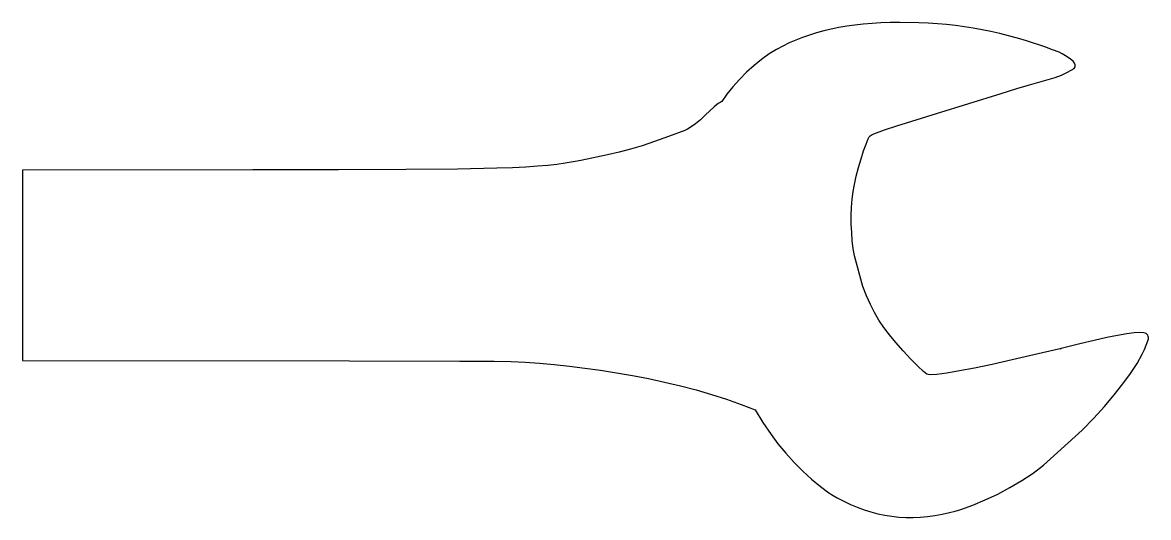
# Model space of a CAD drawing. Extents: x 2 to 502, y 187 to 407.
import ezdxf

# ---------------------------------------------------------------- set-up
doc = ezdxf.new("R2010")
doc.units = 0
doc.layers.add('Layer_1', color=7, linetype='CONTINUOUS')

msp = doc.modelspace()

# ---------------------------------------------------------------- linework, layer by layer
at = {"layer": 'Layer_1', "color": 1}
msp.add_lwpolyline([(391.723118, 407.101027), (387.475648, 407.046683), (383.365678, 406.906071), (379.387356, 406.677909), (375.534834, 406.360912), (371.80226, 405.953796), (368.183785, 405.455278), (364.673559, 404.864075), (361.265731, 404.178903), (357.954452, 403.398477), (354.733871, 402.521516), (351.598138, 401.546735), (348.541404, 400.47285), (345.557817, 399.298578), (342.641528, 398.022635), (339.786688, 396.643738), (336.987444, 395.160603), (333.720818, 393.159439), (330.362781, 390.745447), (326.991883, 387.997903), (323.686674, 384.996085), (320.525705, 381.819269), (317.587524, 378.546733), (314.950681, 375.257754), (312.693727, 372.031608), (311.910628, 371.617441), (311.0859, 371.065505), (309.319298, 369.622113), (305.371673, 365.893784), (303.221603, 363.904006), (300.974663, 362.027259), (298.646331, 360.411122), (297.456478, 359.746901), (296.252082, 359.203174), (289.093241, 356.446893), (282.876256, 354.198447), (277.329837, 352.359686), (272.182697, 350.832459), (267.163544, 349.518617), (262.00109, 348.320009), (250.161123, 345.875893), (246.674624, 345.211858), (243.154947, 344.621617), (239.448486, 344.100688), (235.401633, 343.64459), (230.86078, 343.248844), (225.67232, 342.908969), (219.682646, 342.620483), (212.73815, 342.378907), (195.370264, 342.01856), (172.3398, 341.792084), (142.417901, 341.663631), (104.375706, 341.597359), (2.162203, 341.486564), (2.162203, 256.934), (147.40087, 256.870481), (196.385896, 256.724208), (211.556273, 256.616196), (219.211488, 256.482555), (225.347773, 256.172606), (231.716961, 255.735979), (238.287299, 255.1704), (245.027033, 254.473596), (251.904409, 253.643296), (258.887674, 252.677224), (265.945073, 251.57311), (273.044852, 250.328679), (280.155259, 248.941659), (287.244539, 247.409778), (294.280938, 245.730761), (301.232703, 243.902336), (308.06808, 241.922231), (314.755315, 239.788172), (321.262654, 237.497886), (327.558344, 235.0491), (330.976556, 229.480803), (334.578621, 224.051253), (337.642801, 219.911266), (341.074308, 215.763979), (344.77441, 211.703876), (348.644372, 207.825441), (352.585463, 204.223161), (356.498948, 200.991519), (360.286095, 198.225), (362.101437, 197.045688), (363.84817, 196.018089), (366.814883, 194.454779), (369.803555, 193.044541), (372.813871, 191.787425), (375.845516, 190.683481), (378.898177, 189.73276), (381.971539, 188.935312), (385.065286, 188.291186), (388.179105, 187.800434), (391.312682, 187.463105), (394.465701, 187.279249), (397.637848, 187.248917), (400.828808, 187.372159), (404.038268, 187.649025), (407.265912, 188.079565), (410.511426, 188.66383), (413.774495, 189.401869), (416.29002, 190.077943), (418.877635, 190.868796), (424.218461, 192.769458), (429.695623, 195.053088), (435.20777, 197.668923), (440.653552, 200.566196), (445.931617, 203.694143), (450.940616, 207.001998), (455.579198, 210.438995), (472.701592, 226.016336), (477.884196, 231.361334), (482.647108, 236.58404), (486.968613, 241.655534), (490.826997, 246.546899), (494.200544, 251.229215), (497.067542, 255.673564), (499.406275, 259.851028), (500.370757, 261.830641), (501.19503, 263.732688), (501.925934, 265.764073), (502.105947, 266.530978), (502.161926, 267.167639), (502.093563, 267.700768), (501.90055, 268.157077), (501.582581, 268.563278), (501.139347, 268.946083), (500.711429, 269.164803), (500.098507, 269.316655), (498.315106, 269.419364), (495.784042, 269.253425), (492.500218, 268.818056), (488.458533, 268.112472), (483.653888, 267.135888), (478.081183, 265.887522), (471.735319, 264.366588), (463.446092, 262.367627), (462.908715, 262.230421), (463.275313, 262.310948), (463.445841, 262.349161), (463.420248, 262.341368), (462.217884, 262.053843), (451.268705, 259.453604), (441.604601, 257.205983), (432.799174, 255.257566), (424.954434, 253.62675), (418.172396, 252.331931), (412.55507, 251.391505), (408.204469, 250.823869), (405.222607, 250.64742), (404.276831, 250.711639), (403.711495, 250.880554), (402.264426, 252.071756), (399.811861, 254.424427), (396.696356, 257.598216), (393.260467, 261.252771), (389.982198, 264.918199), (387.129886, 268.353246), (384.639104, 271.661243), (382.445422, 274.945523), (380.484413, 278.309417), (378.691646, 281.856258), (377.002694, 285.689377), (375.353128, 289.912107), (371.636826, 303.453262), (371.075288, 306.70327), (370.648623, 310.184748), (370.358443, 313.828177), (370.206358, 317.564041), (370.19398, 321.322822), (370.32292, 325.035002), (370.594788, 328.631064), (371.011196, 332.04149), (371.585432, 335.211386), (372.409082, 338.832469), (373.410099, 342.668465), (374.516435, 346.483102), (375.656044, 350.04011), (376.756878, 353.103215), (377.746892, 355.436147), (378.177826, 356.254962), (378.554036, 356.802632), (379.387301, 357.316737), (381.429694, 358.150138), (384.996448, 359.404234), (390.402794, 361.180421), (407.995188, 366.704659), (436.728729, 375.534031), (443.720852, 377.723314), (449.349826, 379.386196), (457.570177, 381.731988), (460.687478, 382.714518), (463.493479, 383.769881), (466.251142, 385.047886), (469.223429, 386.698344), (469.610982, 387.452829), (469.663138, 388.236277), (469.380512, 389.049057), (468.763717, 389.891533), (466.972342, 391.271868), (465.369731, 392.352796), (463.891453, 393.200587), (462.473079, 393.88151), (459.558324, 395.007835), (456.11003, 396.26193), (447.996586, 398.925244), (444.006478, 400.106519), (440.048547, 401.18963), (436.113615, 402.176147), (432.192508, 403.067636), (428.276049, 403.865666), (424.355062, 404.571805), (420.420374, 405.187621), (416.462806, 405.714683), (412.473185, 406.154558), (408.442334, 406.508815), (404.361077, 406.779023), (400.220239, 406.966748), (391.723118, 407.101027), (391.723118, 407.101027)], dxfattribs=at)

doc.saveas('drawing.dxf')
